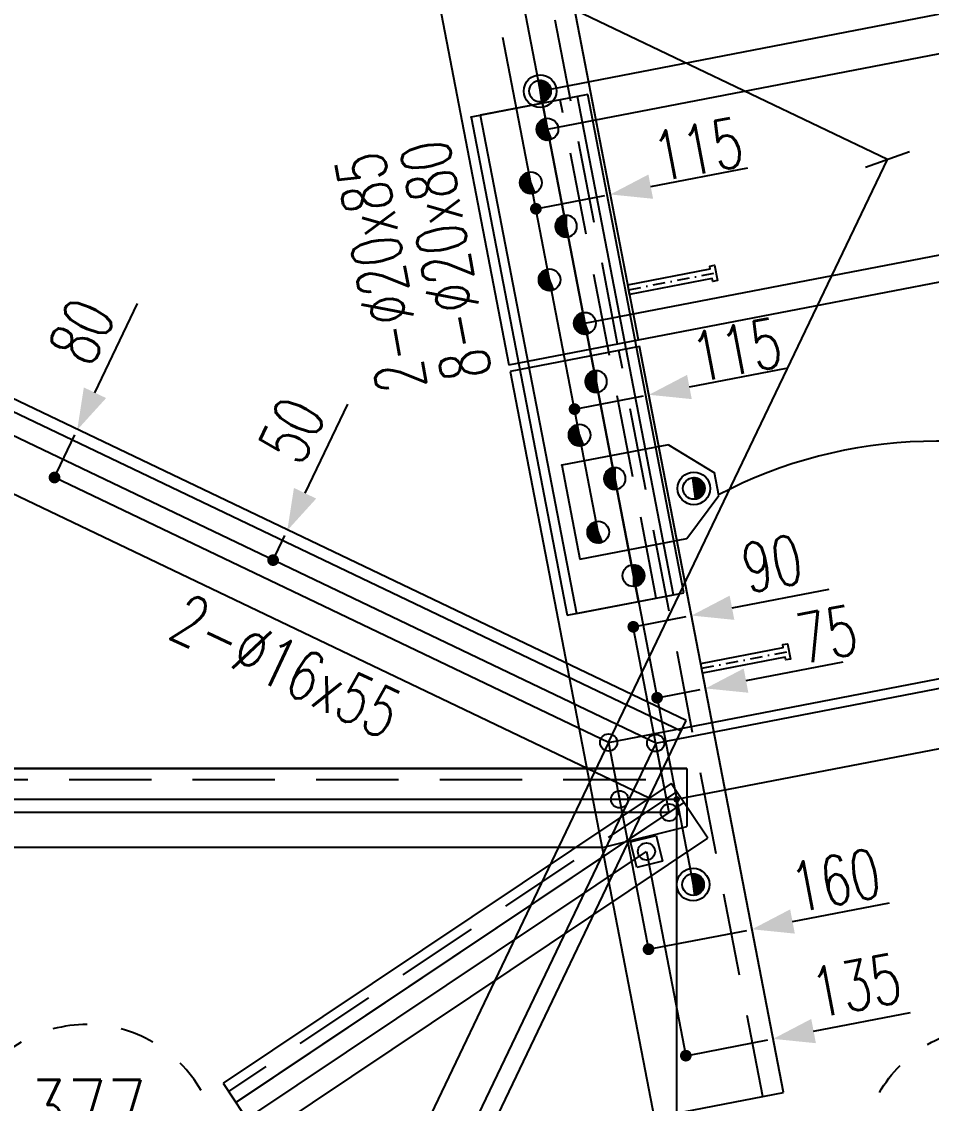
# Model space of a CAD drawing. Extents: x 550527 to 570802, y -80343 to -65993.
# Drawn here: x 565532 to 566913, y -77046 to -75404 of the extents above; entities that cross this region are included whole.
import ezdxf
from ezdxf.enums import TextEntityAlignment as Align

# ---------------------------------------------------------------- set-up
doc = ezdxf.new("R2010")
doc.units = 0
doc.header["$LTSCALE"] = 250
doc.header["$MEASUREMENT"] = 0
doc.linetypes.add('DASHDOT', pattern=[1, 0.5, -0.25, 0, -0.25])
doc.linetypes.add('DASHED', pattern=[0.75, 0.5, -0.25])
doc.layers.get('0').update_dxf_attribs({"linetype": 'CONTINUOUS'})
doc.layers.get('DEFPOINTS').update_dxf_attribs({"linetype": 'CONTINUOUS'})
for name, color, linetype in [('ASSI', 6, 'CONTINUOUS'), ('Echelon', 1, 'CONTINUOUS'), ('FORI', 2, 'CONTINUOUS'), ('LINEA_ANG', 2, 'CONTINUOUS'), ('LINEE_PIASTRA', 2, 'CONTINUOUS'), ('LINEE_PIASTRE', 2, 'CONTINUOUS'), ('LM', 7, 'CONTINUOUS'), ('LS', 7, 'CONTINUOUS'), ('MZ', 6, 'DASHDOT'), ('PIASTRE', 5, 'CONTINUOUS'), ('QT_MAL', 7, 'CONTINUOUS'), ('QT_MPR', 7, 'CONTINUOUS'), ('QT_MSP', 7, 'CONTINUOUS'), ('TRAT-Y', 7, 'DASHED')]:
    doc.layers.add(name, color=color, linetype=linetype)
doc.styles.add('QUOTE', font='ROMANS8.SHX', dxfattribs={"width": 0.7})
doc.styles.add('RQL', font='ROMANS8.SHX', dxfattribs={"width": 0.7})
doc.styles.add('RS', font='ROMANS8.shx', dxfattribs={"width": 0.7})
doc.styles.get("Standard").update_dxf_attribs({"font": 'ROMANS8.SHX', "width": 0.7})
doc.dimstyles.new('FRECCE1', dxfattribs={"dimtxt": 75, "dimasz": 8.33, "dimexe": 0, "dimexo": 0, "dimgap": 1, "dimtad": 1, "dimzin": 0, "dimdsep": 46, "dimtxsty": 'RS', "dimblk1": 'QUOTP', "dimblk2": 'QUOTF', "dimsah": 1, "dimcen": 0, "dimclrd": 2, "dimclre": 2, "dimclrt": 7, "dimadec": 0, "dimazin": 0, "dimtfac": 1, "dimtix": 1, "dimtmove": 2, "dimatfit": 3, "dimldrblk": 'QUOTP', "dimfxl": 1, "dimtolj": 1, "dimtzin": 0, "dimarcsym": 0})
doc.dimstyles.new('TRATTO', dxfattribs={"dimscale": 0, "dimtxt": 75, "dimasz": 50, "dimexe": 0, "dimexo": 0, "dimgap": 10, "dimtad": 1, "dimrnd": 0.5, "dimdsep": 46, "dimtxsty": 'RS', "dimblk1": 'OBLIQUE', "dimblk2": 'OBLIQUE', "dimsah": 1, "dimcen": 0.09, "dimclrd": 2, "dimclre": 2, "dimclrt": 7, "dimadec": 0, "dimazin": 0, "dimtfac": 1, "dimtix": 1, "dimtmove": 2, "dimatfit": 3, "dimfxl": 1, "dimtolj": 1, "dimtzin": 0, "dimarcsym": 0})

# ---------------------------------------------------------------- blocks, each defined once
blk = doc.blocks.new('16')
blk.add_circle((0, 0), 1)
blk = doc.blocks.new('ASSE98')
blk.add_line((0, 0), (1, 0))
at = {"color": 7, "style": 'QUOTE', "width": 0.5, "flags": 1}
for tag, p in [('TI', (1.38308, 6.82731)), ('DI_S', (1.38308, 6.42178)), ('D_S', (1.38308, 6.02092)), ('E_S', (1.38308, 5.68065)), ('NFORI', (1.36454, 5.29792)), ('ALAR', (1.36349, 4.93246)), ('FAM', (1.3775, 4.54645)), ('ALA', (1.38308, 4.19257)), ('DISP2', (1.38308, 3.84971)), ('DISP1', (1.38308, 3.50686)), ('PINZAF', (1.38308, 3.164)), ('PINZAI', (1.38308, 2.82114)), ('TRP', (1.38308, 2.47829)), ('NP', (1.38308, 2.13543)), ('SV', (1.38308, 1.79257)), ('PESO', (1.38308, 1.44971)), ('QUA', (1.38308, 1.10686)), ('LUN', (1.38308, 0.764)), ('PROF', (1.38308, 0.42114)), ('POS', (1.38308, 0.07829))]:
    blk.add_attdef(tag, p, '', height=0.2, dxfattribs=at)
at = {"color": 7, "flags": 1}
for tag, p in [('LAV1', (3.07431, 6.82847)), ('LAV2', (3.07431, 6.49513)), ('LAV3', (3.07431, 6.1618)), ('LAV4', (3.07431, 5.82847)), ('LAV5', (3.07431, 5.49513)), ('LAV6', (3.07431, 5.1618)), ('LAV7', (3.07431, 4.82847)), ('LAV8', (3.07431, 4.49513)), ('LAV9', (3.07431, 4.1618)), ('LAV10', (3.07431, 3.82847))]:
    blk.add_attdef(tag, p, '', height=0.2, dxfattribs=at)
blk = doc.blocks.new('P20')
at = {"color": 0}
for p, q in [((0, 0.982), (0.018, 1)), ((0, 0.937), (0.061, 0.998)), ((0.999, 0.039), (0.039, 0.999)), ((0.996, 0.087), (0.087, 0.996)), ((0, 0.892), (0.102, 0.995)), ((1, -0.007), (0, 0.993)), ((0, 0.848), (0.142, 0.99)), ((0, 0.803), (0.181, 0.984)), ((0, 0.758), (0.218, 0.976)), ((0, 0.713), (0.254, 0.967)), ((0, 0.668), (0.289, 0.957)), ((0.999, -0.051), (0, 0.948)), ((0, 0.623), (0.323, 0.946)), ((0, 0.578), (0.356, 0.934)), ((0, 0.533), (0.388, 0.922)), ((0, 0.488), (0.419, 0.908)), ((0.996, -0.093), (0, 0.903)), ((0, 0.443), (0.45, 0.893)), ((0, 0.398), (0.479, 0.878)), ((0, 0.354), (0.508, 0.861)), ((0.991, -0.133), (0, 0.858)), ((0, 0.309), (0.536, 0.844)), ((0, 0.264), (0.563, 0.827)), ((0.985, -0.172), (0, 0.813)), ((0, 0.219), (0.589, 0.808)), ((0, 0.174), (0.615, 0.789)), ((0, 0.129), (0.64, 0.769)), ((0.978, -0.209), (0, 0.768)), ((0, 0.084), (0.664, 0.748)), ((0, 0.039), (0.687, 0.726)), ((0.969, -0.246), (0, 0.724)), ((0, -0.006), (0.71, 0.704)), ((0, -0.051), (0.732, 0.681)), ((0.96, -0.281), (0, 0.679)), ((0, -0.095), (0.753, 0.658)), ((0.949, -0.315), (0, 0.634)), ((0, -0.14), (0.774, 0.633)), ((0, -0.185), (0.794, 0.608)), ((0.937, -0.348), (0, 0.589)), ((0, -0.23), (0.813, 0.583)), ((0, -0.275), (0.831, 0.556)), ((0.925, -0.381), (0, 0.544)), ((0, -0.32), (0.849, 0.529)), ((0, -0.365), (0.866, 0.501)), ((0.911, -0.412), (0, 0.499)), ((0, -0.41), (0.882, 0.472)), ((0.897, -0.443), (0, 0.454)), ((0, -0.455), (0.897, 0.442)), ((0, -0.5), (0.911, 0.412)), ((0.881, -0.472), (0, 0.409)), ((0, -0.544), (0.925, 0.38)), ((0.865, -0.501), (0, 0.364)), ((0, -0.589), (0.937, 0.348)), ((0.849, -0.529), (0, 0.319)), ((0, -0.634), (0.949, 0.315)), ((0, -0.679), (0.96, 0.281)), ((0.831, -0.556), (0, 0.275)), ((0, -0.724), (0.969, 0.245)), ((0.813, -0.583), (0, 0.23)), ((0, -0.769), (0.978, 0.209)), ((0.793, -0.609), (0, 0.185)), ((0, -0.814), (0.985, 0.171)), ((0.774, -0.634), (0, 0.14)), ((0, -0.859), (0.991, 0.132)), ((0.753, -0.658), (0, 0.095)), ((0, -0.904), (0.996, 0.092)), ((0.732, -0.682), (0, 0.05)), ((0, -0.949), (0.999, 0.05)), ((0, -0.993), (1, 0.007)), ((0.71, -0.705), (0, 0.005)), ((0.991, 0.137), (0.137, 0.991)), ((0.982, 0.191), (0.191, 0.982)), ((0.969, 0.249), (0.249, 0.969)), ((0.95, 0.312), (0.312, 0.95)), ((0.923, 0.384), (0.384, 0.923)), ((0.883, 0.469), (0.469, 0.883)), ((0.808, 0.589), (0.589, 0.808)), ((0.687, -0.727), (0, -0.04)), ((0.664, -0.748), (0, -0.085)), ((0.639, -0.769), (0, -0.13)), ((0.614, -0.789), (0, -0.174)), ((0.589, -0.808), (0, -0.219)), ((0.563, -0.827), (0, -0.264)), ((0.535, -0.845), (0, -0.309)), ((0.508, -0.862), (0, -0.354)), ((0.479, -0.878), (0, -0.399)), ((0.449, -0.893), (0, -0.444)), ((0.419, -0.908), (0, -0.489)), ((0.388, -0.922), (0, -0.534)), ((0.356, -0.935), (0, -0.579)), ((0.323, -0.946), (0, -0.623)), ((0.289, -0.957), (0, -0.668)), ((0.254, -0.967), (0, -0.713)), ((0.218, -0.976), (0, -0.758)), ((0.181, -0.984), (0, -0.803)), ((0.142, -0.99), (0, -0.848)), ((0.102, -0.995), (0, -0.893)), ((0.039, -0.999), (0.999, -0.039)), ((0.087, -0.996), (0.996, -0.087)), ((0.138, -0.99), (0.99, -0.138)), ((0.192, -0.981), (0.981, -0.192)), ((0.25, -0.968), (0.968, -0.25)), ((0.313, -0.95), (0.95, -0.313)), ((0.385, -0.923), (0.923, -0.385)), ((0.47, -0.883), (0.883, -0.47)), ((0.591, -0.807), (0.807, -0.591))]:
    blk.add_line(p, q, dxfattribs=at)
for radius in [1.5, 1]:
    blk.add_circle((0, 0), radius)
blk = doc.blocks.new('MRKR_98')
blk.add_point((0, 0))
at = {"color": 7, "style": 'QUOTE', "width": 0.5, "flags": 1}
for tag, p in [('TI', (3.734, 6.827)), ('DI_S', (3.734, 6.422)), ('D_S', (3.734, 6.021)), ('E_S', (3.734, 5.681)), ('AUX2', (3.714, 4.932)), ('NFORI', (3.715, 5.298)), ('AUX1', (3.734, 4.193)), ('FAM', (3.728, 4.546)), ('COMMESSA', (3.734, 3.85)), ('MD', (3.734, 3.507)), ('MP', (3.734, 3.164)), ('SPESSORE', (3.734, 2.478)), ('LARGHEZZA', (3.734, 2.821)), ('SV', (3.734, 1.793)), ('NP', (3.734, 2.135)), ('PESO', (3.734, 1.45)), ('QUA', (3.734, 1.107)), ('LUN', (3.734, 0.764)), ('PROF', (3.734, 0.421)), ('POS', (3.734, 0.078))]:
    blk.add_attdef(tag, p, '', height=0.2, dxfattribs=at)
at = {"color": 7, "flags": 1}
for tag, p in [('LAV1', (5.258, 6.878)), ('LAV2', (5.258, 6.545)), ('LAV3', (5.258, 6.212)), ('LAV4', (5.258, 5.878)), ('LAV5', (5.258, 5.545)), ('LAV6', (5.258, 5.212)), ('LAV7', (5.258, 4.878)), ('LAV8', (5.258, 4.545)), ('LAV9', (5.258, 4.212)), ('LAV10', (5.258, 3.878))]:
    blk.add_attdef(tag, p, '', height=0.2, dxfattribs=at)
blk = doc.blocks.new('20')
at = {"color": 0}
for p, q in [((0, 0.982), (0.018, 1)), ((0, 0.937), (0.061, 0.998)), ((0.999, 0.039), (0.039, 0.999)), ((0.996, 0.087), (0.087, 0.996)), ((0, 0.892), (0.102, 0.995)), ((1, -0.007), (0, 0.993)), ((0, 0.848), (0.142, 0.99)), ((0, 0.803), (0.181, 0.984)), ((0, 0.758), (0.218, 0.976)), ((0, 0.713), (0.254, 0.967)), ((0, 0.668), (0.289, 0.957)), ((0.999, -0.051), (0, 0.948)), ((0, 0.623), (0.323, 0.946)), ((0, 0.578), (0.356, 0.934)), ((0, 0.533), (0.388, 0.922)), ((0, 0.488), (0.419, 0.908)), ((0.996, -0.093), (0, 0.903)), ((0, 0.443), (0.45, 0.893)), ((0, 0.398), (0.479, 0.878)), ((0, 0.354), (0.508, 0.861)), ((0.991, -0.133), (0, 0.858)), ((0, 0.309), (0.536, 0.844)), ((0, 0.264), (0.563, 0.827)), ((0.985, -0.172), (0, 0.813)), ((0, 0.219), (0.589, 0.808)), ((0, 0.174), (0.615, 0.789)), ((0, 0.129), (0.64, 0.769)), ((0.978, -0.209), (0, 0.768)), ((0, 0.084), (0.664, 0.748)), ((0, 0.039), (0.687, 0.726)), ((0.969, -0.246), (0, 0.724)), ((0, -0.006), (0.71, 0.704)), ((0, -0.051), (0.732, 0.681)), ((0.96, -0.281), (0, 0.679)), ((0, -0.095), (0.753, 0.658)), ((0.949, -0.315), (0, 0.634)), ((0, -0.14), (0.774, 0.633)), ((0, -0.185), (0.794, 0.608)), ((0.937, -0.348), (0, 0.589)), ((0, -0.23), (0.813, 0.583)), ((0, -0.275), (0.831, 0.556)), ((0.925, -0.381), (0, 0.544)), ((0, -0.32), (0.849, 0.529)), ((0, -0.365), (0.866, 0.501)), ((0.911, -0.412), (0, 0.499)), ((0, -0.41), (0.882, 0.472)), ((0.897, -0.443), (0, 0.454)), ((0, -0.455), (0.897, 0.442)), ((0, -0.5), (0.911, 0.412)), ((0.881, -0.472), (0, 0.409)), ((0, -0.544), (0.925, 0.38)), ((0.865, -0.501), (0, 0.364)), ((0, -0.589), (0.937, 0.348)), ((0.849, -0.529), (0, 0.319)), ((0, -0.634), (0.949, 0.315)), ((0, -0.679), (0.96, 0.281)), ((0.831, -0.556), (0, 0.275)), ((0, -0.724), (0.969, 0.245)), ((0.813, -0.583), (0, 0.23)), ((0, -0.769), (0.978, 0.209)), ((0.793, -0.609), (0, 0.185)), ((0, -0.814), (0.985, 0.171)), ((0.774, -0.634), (0, 0.14)), ((0, -0.859), (0.991, 0.132)), ((0.753, -0.658), (0, 0.095)), ((0, -0.904), (0.996, 0.092)), ((0.732, -0.682), (0, 0.05)), ((0, -0.949), (0.999, 0.05)), ((0, -0.993), (1, 0.007)), ((0.71, -0.705), (0, 0.005)), ((0.991, 0.137), (0.137, 0.991)), ((0.982, 0.191), (0.191, 0.982)), ((0.969, 0.249), (0.249, 0.969)), ((0.95, 0.312), (0.312, 0.95)), ((0.923, 0.384), (0.384, 0.923)), ((0.883, 0.469), (0.469, 0.883)), ((0.808, 0.589), (0.589, 0.808)), ((0.687, -0.727), (0, -0.04)), ((0.664, -0.748), (0, -0.085)), ((0.639, -0.769), (0, -0.13)), ((0.614, -0.789), (0, -0.174)), ((0.589, -0.808), (0, -0.219)), ((0.563, -0.827), (0, -0.264)), ((0.535, -0.845), (0, -0.309)), ((0.508, -0.862), (0, -0.354)), ((0.479, -0.878), (0, -0.399)), ((0.449, -0.893), (0, -0.444)), ((0.419, -0.908), (0, -0.489)), ((0.388, -0.922), (0, -0.534)), ((0.356, -0.935), (0, -0.579)), ((0.323, -0.946), (0, -0.623)), ((0.289, -0.957), (0, -0.668)), ((0.254, -0.967), (0, -0.713)), ((0.218, -0.976), (0, -0.758)), ((0.181, -0.984), (0, -0.803)), ((0.142, -0.99), (0, -0.848)), ((0.102, -0.995), (0, -0.893)), ((0.039, -0.999), (0.999, -0.039)), ((0.087, -0.996), (0.996, -0.087)), ((0.138, -0.99), (0.99, -0.138)), ((0.192, -0.981), (0.981, -0.192)), ((0.25, -0.968), (0.968, -0.25)), ((0.313, -0.95), (0.95, -0.313)), ((0.385, -0.923), (0.923, -0.385)), ((0.47, -0.883), (0.883, -0.47)), ((0.591, -0.807), (0.807, -0.591))]:
    blk.add_line(p, q, dxfattribs=at)
blk.add_line((0, 1), (0, -1))
blk.add_circle((0, 0), 1)
blk = doc.blocks.new('QUOTP')
at = {"layer": 'ASSI', "color": 2, "const_width": 1.07}
blk.add_lwpolyline([(-0.53, 0, 1), (0.53, 0, 1)], format="xyb", close=True, dxfattribs=at)
blk = doc.blocks.new('QUOTF')
at = {"layer": 'LS', "color": 2}
blk.add_line((7.5, 0), (25.5, 0), dxfattribs=at)
blk.add_solid([(7.5, 2.25), (0, 0), (7.5, -2.25)], dxfattribs=at)
blk = doc.blocks.new('*D164')
at = {"layer": 'DEFPOINTS', "color": 0, "transparency": 16777216}
for p in [(565935.6, -76176.3), (565935.6, -76176.3), (565914, -76221.4)]:
    blk.add_point(p, dxfattribs=at)
at = {"layer": 'QT_MAL', "color": 2, "lineweight": -2, "transparency": 16777216}
for p, q in [((565935.6, -76176.3), (565935.6, -76176.3)), ((565917.6, -76213.9), (565932, -76183.8)), ((565914, -76221.4), (565914, -76221.4))]:
    blk.add_line(p, q, dxfattribs=at)
at = {"layer": 'QT_MAL', "color": 2, "lineweight": -2, "transparency": 16777216, "xscale": 8.33, "yscale": 8.33, "zscale": 8.33}
for name, p, rotation in [('QUOTF', (565935.6, -76176.3), 64.44521450364238), ('QUOTP', (565914, -76221.4), 244.4452145036424)]:
    blk.add_blockref(name, p, dxfattribs=dict(at, rotation=rotation))
at = {"layer": 'QT_MAL', "color": 7, "transparency": 16777216, "insert": (565942.7, -76024.3), "char_height": 75, "attachment_point": 5, "rotation": 64.4452, "style": 'RS'}
blk.add_mtext('\\A1;50', dxfattribs=at)
blk = doc.blocks.new('*D165')
at = {"layer": 'DEFPOINTS', "color": 0, "transparency": 16777216}
for p in [(565616.8, -76023.8), (565616.8, -76023.8), (565582.3, -76096)]:
    blk.add_point(p, dxfattribs=at)
at = {"layer": 'QT_MAL', "color": 2, "lineweight": -2, "transparency": 16777216}
for p, q in [((565585.9, -76088.5), (565613.2, -76031.4)), ((565582.3, -76096), (565582.3, -76096))]:
    blk.add_line(p, q, dxfattribs=at)
at = {"layer": 'QT_MAL', "color": 2, "lineweight": -2, "transparency": 16777216, "xscale": 8.33, "yscale": 8.33, "zscale": 8.33}
for name, p, rotation in [('QUOTF', (565616.8, -76023.8), 64.44521450364238), ('QUOTP', (565582.3, -76096), 244.4452145036424)]:
    blk.add_blockref(name, p, dxfattribs=dict(at, rotation=rotation))
at = {"layer": 'QT_MAL', "color": 7, "transparency": 16777216, "insert": (565623.6, -75874.2), "char_height": 75, "attachment_point": 5, "rotation": 64.4452, "style": 'RS'}
blk.add_mtext('\\A1;80', dxfattribs=at)
blk = doc.blocks.new('*D166')
at = {"layer": 'DEFPOINTS', "color": 0, "transparency": 16777216}
for p in [(566549, -76305.5), (566549, -76305.5), (566460.6, -76322.6)]:
    blk.add_point(p, dxfattribs=at)
at = {"layer": 'QT_MAL', "color": 2, "lineweight": -2, "transparency": 16777216}
for p, q in [((566468.7, -76321), (566540.8, -76307.1)), ((566549, -76305.5), (566549, -76305.5)), ((566460.6, -76322.6), (566460.6, -76322.6))]:
    blk.add_line(p, q, dxfattribs=at)
at = {"layer": 'QT_MAL', "color": 2, "lineweight": -2, "transparency": 16777216, "xscale": 8.33, "yscale": 8.33, "zscale": 8.33}
for name, p, rotation in [('QUOTF', (566549, -76305.5), 10.91543261024065), ('QUOTP', (566460.6, -76322.6), 190.9154326102406)]:
    blk.add_blockref(name, p, dxfattribs=dict(at, rotation=rotation))
at = {"layer": 'QT_MAL', "color": 7, "transparency": 16777216, "insert": (566671.1, -76226.6), "char_height": 75, "attachment_point": 5, "rotation": 10.9154, "style": 'RS'}
blk.add_mtext('\\A1;90', dxfattribs=at)
blk = doc.blocks.new('A$C6E393FD9')
at = {"layer": 'Echelon', "color": 3}
blk.add_lwpolyline([(2.5, 0), (0, 19.8), (168.6, 41.4), (167.9, 47.2), (177.8, 48.5), (181.8, 17.1), (171.9, 15.8), (171.2, 21.6), (2.5, 0)], close=True, dxfattribs=at)
at = {"layer": 'MZ', "ltscale": 0.2}
blk.add_line((1.3, 9.9), (179.8, 32.8), dxfattribs=at)
blk = doc.blocks.new('*D167')
at = {"layer": 'DEFPOINTS', "color": 0, "transparency": 16777216}
for p in [(566672.8, -76947.9), (566672.8, -76947.9), (566540.3, -76973.4)]:
    blk.add_point(p, dxfattribs=at)
at = {"layer": 'QT_MAL', "color": 2, "lineweight": -2, "transparency": 16777216}
for p, q in [((566548.5, -76971.9), (566664.7, -76949.5)), ((566672.8, -76947.9), (566672.8, -76947.9)), ((566540.3, -76973.4), (566540.3, -76973.4))]:
    blk.add_line(p, q, dxfattribs=at)
at = {"layer": 'QT_MAL', "color": 2, "lineweight": -2, "transparency": 16777216, "xscale": 8.33, "yscale": 8.33, "zscale": 8.33}
for name, p, rotation in [('QUOTF', (566672.8, -76947.9), 10.91543261025154), ('QUOTP', (566540.3, -76973.4), 190.9154326102515)]:
    blk.add_blockref(name, p, dxfattribs=dict(at, rotation=rotation))
at = {"layer": 'QT_MAL', "color": 7, "transparency": 16777216, "insert": (566798.9, -76866.8), "char_height": 75, "attachment_point": 5, "rotation": 10.9154, "style": 'RS'}
blk.add_mtext('\\A1;135', dxfattribs=at)
blk = doc.blocks.new('_OBLIQUE')
at = {"color": 0, "linetype": 'ByBlock'}
blk.add_line((-0.5, -0.5), (0.5, 0.5), dxfattribs=at)
blk = doc.blocks.new('*D32')
at = {"layer": 'DEFPOINTS', "color": 0, "transparency": 16777216}
for p in [(552705.6, -76584.4), (566526.3, -76584.4), (566526.3, -77472.4)]:
    blk.add_point(p, dxfattribs=at)
at = {"layer": 'LS', "color": 2, "lineweight": -2, "transparency": 16777216}
for p, q in [((552705.6, -76584.4), (552705.6, -77472.4)), ((566526.3, -76584.4), (566526.3, -77472.4)), ((552705.6, -77472.4), (566526.3, -77472.4))]:
    blk.add_line(p, q, dxfattribs=at)
at = {"layer": 'LS', "color": 2, "lineweight": -2, "transparency": 16777216, "xscale": 50, "yscale": 50, "zscale": 50, "rotation": 180}
blk.add_blockref('_OBLIQUE', (552705.6, -77472.4), dxfattribs=at)
at = {"layer": 'LS', "color": 2, "lineweight": -2, "transparency": 16777216, "xscale": 50, "yscale": 50, "zscale": 50}
blk.add_blockref('_OBLIQUE', (566526.3, -77472.4), dxfattribs=at)
at = {"layer": 'LS', "color": 7, "transparency": 16777216, "insert": (559616, -77421.3), "char_height": 75, "attachment_point": 5, "style": 'RS'}
blk.add_mtext('\\A1;13821 SUR TRUSQ. 75', dxfattribs=at)
blk = doc.blocks.new('*D56')
at = {"layer": 'DEFPOINTS', "color": 0, "transparency": 16777216}
for p in [(565347.1, -70469.6), (567974.7, -76305.1), (566526.3, -76584.4)]:
    blk.add_point(p, dxfattribs=at)
at = {"layer": 'QT_MPR', "color": 2, "lineweight": -2, "transparency": 16777216}
for p, q in [((565347.1, -70469.6), (566795.4, -70190.3)), ((566795.4, -70190.3), (567974.7, -76305.1)), ((566526.3, -76584.4), (567974.7, -76305.1))]:
    blk.add_line(p, q, dxfattribs=at)
at = {"layer": 'QT_MPR', "color": 2, "lineweight": -2, "transparency": 16777216, "xscale": 50, "yscale": 50, "zscale": 50}
for p, rotation in [((566795.4, -70190.3), 100.9154326102489), ((567974.7, -76305.1), 280.9154326102489)]:
    blk.add_blockref('_OBLIQUE', p, dxfattribs=dict(at, rotation=rotation))
at = {"layer": 'QT_MPR', "color": 7, "transparency": 16777216, "insert": (567338.4, -73256.7), "char_height": 75, "attachment_point": 5, "rotation": 100.9154, "style": 'RS'}
blk.add_mtext('\\A1;6227.5', dxfattribs=at)
blk = doc.blocks.new('*D69')
at = {"layer": 'DEFPOINTS', "color": 0, "transparency": 16777216}
for p in [(566170.4, -75055.7), (567385.8, -75363.9), (566330.2, -75567.5)]:
    blk.add_point(p, dxfattribs=at)
at = {"layer": 'QT_MPR', "color": 2, "lineweight": -2, "transparency": 16777216}
for p, q in [((566170.4, -75055.7), (567284.9, -74840.8)), ((567284.9, -74840.8), (567385.8, -75363.9)), ((566330.2, -75567.5), (567385.8, -75363.9))]:
    blk.add_line(p, q, dxfattribs=at)
at = {"layer": 'QT_MPR', "color": 2, "lineweight": -2, "transparency": 16777216, "xscale": 50, "yscale": 50, "zscale": 50}
for p, rotation in [((567284.9, -74840.8), 100.9154326102489), ((567385.8, -75363.9), 280.9154326102489)]:
    blk.add_blockref('_OBLIQUE', p, dxfattribs=dict(at, rotation=rotation))
at = {"layer": 'QT_MPR', "color": 7, "transparency": 16777216, "insert": (567288.7, -75111.3), "char_height": 75, "attachment_point": 5, "rotation": 100.9154, "style": 'RS'}
blk.add_mtext('\\A1;533', dxfattribs=at)
blk = doc.blocks.new('*D70')
at = {"layer": 'DEFPOINTS', "color": 0, "transparency": 16777216}
for p in [(566330.2, -75567.5), (567442.6, -75658.5), (566387, -75862)]:
    blk.add_point(p, dxfattribs=at)
at = {"layer": 'QT_MPR', "color": 2, "lineweight": -2, "transparency": 16777216}
for p, q in [((566330.2, -75567.5), (567385.8, -75363.9)), ((567385.8, -75363.9), (567442.6, -75658.5)), ((566387, -75862), (567442.6, -75658.5))]:
    blk.add_line(p, q, dxfattribs=at)
at = {"layer": 'QT_MPR', "color": 2, "lineweight": -2, "transparency": 16777216, "xscale": 50, "yscale": 50, "zscale": 50}
for p, rotation in [((567385.8, -75363.9), 100.9154326102489), ((567442.6, -75658.5), 280.9154326102489)]:
    blk.add_blockref('_OBLIQUE', p, dxfattribs=dict(at, rotation=rotation))
at = {"layer": 'QT_MPR', "color": 7, "transparency": 16777216, "insert": (567474.9, -75497.9), "char_height": 75, "attachment_point": 5, "rotation": 100.9154, "style": 'RS'}
blk.add_mtext('\\A1;75x4', dxfattribs=at)
blk = doc.blocks.new('*D71')
at = {"layer": 'DEFPOINTS', "color": 0, "transparency": 16777216}
for p in [(566330.2, -75567.5), (567442.6, -75658.5), (566387, -75862)]:
    blk.add_point(p, dxfattribs=at)
at = {"layer": 'QT_MPR', "color": 2, "lineweight": -2, "transparency": 16777216}
for p, q in [((566330.2, -75567.5), (567385.8, -75363.9)), ((567385.8, -75363.9), (567442.6, -75658.5)), ((566387, -75862), (567442.6, -75658.5))]:
    blk.add_line(p, q, dxfattribs=at)
at = {"layer": 'QT_MPR', "color": 2, "lineweight": -2, "transparency": 16777216, "xscale": 50, "yscale": 50, "zscale": 50}
for p, rotation in [((567385.8, -75363.9), 100.9154326102489), ((567442.6, -75658.5), 280.9154326102489)]:
    blk.add_blockref('_OBLIQUE', p, dxfattribs=dict(at, rotation=rotation))
at = {"layer": 'QT_MPR', "color": 7, "transparency": 16777216, "insert": (567367.6, -75520.2), "char_height": 75, "attachment_point": 5, "rotation": 100.9154, "style": 'RS'}
blk.add_mtext('\\A1;300', dxfattribs=at)
blk = doc.blocks.new('*D72')
at = {"layer": 'DEFPOINTS', "color": 0, "transparency": 16777216}
for p in [(567057.4, -75773.5), (566387, -75862), (566468.3, -75887.1)]:
    blk.add_point(p, dxfattribs=at)
at = {"layer": 'QT_MPR', "color": 2, "lineweight": -2, "transparency": 16777216}
for p, q in [((566387, -75862), (567049.8, -75734.2)), ((567049.8, -75734.2), (567057.4, -75773.5)), ((566468.3, -75887.1), (567057.4, -75773.5))]:
    blk.add_line(p, q, dxfattribs=at)
at = {"layer": 'QT_MPR', "color": 2, "lineweight": -2, "transparency": 16777216, "xscale": 50, "yscale": 50, "zscale": 50}
for p, rotation in [((567049.8, -75734.2), 100.9154326102489), ((567057.4, -75773.5), 280.9154326102489)]:
    blk.add_blockref('_OBLIQUE', p, dxfattribs=dict(at, rotation=rotation))
at = {"layer": 'QT_MPR', "color": 7, "transparency": 16777216, "insert": (567020.5, -75857.2), "char_height": 75, "attachment_point": 5, "rotation": 100.9154, "style": 'RS'}
blk.add_mtext('\\A1;40', dxfattribs=at)
blk = doc.blocks.new('*D73')
at = {"layer": 'DEFPOINTS', "color": 0, "transparency": 16777216}
for p in [(566387, -75862), (567581.9, -76380.9), (566526.3, -76584.4)]:
    blk.add_point(p, dxfattribs=at)
at = {"layer": 'QT_MPR', "color": 2, "lineweight": -2, "transparency": 16777216}
for p, q in [((566387, -75862), (567442.6, -75658.5)), ((567442.6, -75658.5), (567581.9, -76380.9)), ((566526.3, -76584.4), (567581.9, -76380.9))]:
    blk.add_line(p, q, dxfattribs=at)
at = {"layer": 'QT_MPR', "color": 2, "lineweight": -2, "transparency": 16777216, "xscale": 50, "yscale": 50, "zscale": 50}
for p, rotation in [((567442.6, -75658.5), 100.9154326102489), ((567581.9, -76380.9), 280.9154326102489)]:
    blk.add_blockref('_OBLIQUE', p, dxfattribs=dict(at, rotation=rotation))
at = {"layer": 'QT_MPR', "color": 7, "transparency": 16777216, "insert": (567469.4, -76048.3), "char_height": 75, "attachment_point": 5, "rotation": 100.9154, "style": 'RS'}
blk.add_mtext('\\A1;735.5', dxfattribs=at)
blk = doc.blocks.new('*D93')
at = {"layer": 'DEFPOINTS', "color": 0, "transparency": 16777216}
for p in [(566170.4, -75055.7), (566981.9, -75381.8), (566319.1, -75509.6)]:
    blk.add_point(p, dxfattribs=at)
at = {"layer": 'QT_MSP', "color": 2, "lineweight": -2, "transparency": 16777216}
for p, q in [((566170.4, -75055.7), (566892.1, -74916.5)), ((566892.1, -74916.5), (566981.9, -75381.8)), ((566319.1, -75509.6), (566981.9, -75381.8))]:
    blk.add_line(p, q, dxfattribs=at)
at = {"layer": 'QT_MSP', "color": 2, "lineweight": -2, "transparency": 16777216, "xscale": 50, "yscale": 50, "zscale": 50}
for p, rotation in [((566892.1, -74916.5), 100.9154326102489), ((566981.9, -75381.8), 280.9154326102489)]:
    blk.add_blockref('_OBLIQUE', p, dxfattribs=dict(at, rotation=rotation))
at = {"layer": 'QT_MSP', "color": 7, "transparency": 16777216, "insert": (566890.4, -75158.2), "char_height": 75, "attachment_point": 5, "rotation": 100.9154, "style": 'RS'}
blk.add_mtext('\\A1;474', dxfattribs=at)
blk = doc.blocks.new('*D94')
at = {"layer": 'DEFPOINTS', "color": 0, "transparency": 16777216}
for p in [(566993, -75439.7), (566319.1, -75509.6), (566330.2, -75567.5)]:
    blk.add_point(p, dxfattribs=at)
at = {"layer": 'QT_MSP', "color": 2, "lineweight": -2, "transparency": 16777216}
for p, q in [((566319.1, -75509.6), (566981.9, -75381.8)), ((566981.9, -75381.8), (566993, -75439.7)), ((566330.2, -75567.5), (566993, -75439.7))]:
    blk.add_line(p, q, dxfattribs=at)
at = {"layer": 'QT_MSP', "color": 2, "lineweight": -2, "transparency": 16777216, "xscale": 50, "yscale": 50, "zscale": 50}
for p, rotation in [((566981.9, -75381.8), 100.9154326102489), ((566993, -75439.7), 280.9154326102489)]:
    blk.add_blockref('_OBLIQUE', p, dxfattribs=dict(at, rotation=rotation))
at = {"layer": 'QT_MSP', "color": 7, "transparency": 16777216, "insert": (567050.4, -75373.2), "char_height": 75, "attachment_point": 5, "rotation": 100.9154, "style": 'RS'}
blk.add_mtext('\\A1;59', dxfattribs=at)
blk = doc.blocks.new('*D38')
at = {"layer": 'DEFPOINTS', "color": 0, "transparency": 16777216}
for p in [(567172.1, -76368.3), (566494.6, -76499), (566526.3, -76584.4)]:
    blk.add_point(p, dxfattribs=at)
at = {"layer": 'LS', "color": 2, "lineweight": -2, "transparency": 16777216}
for p, q in [((566494.6, -76499), (567172.1, -76368.3)), ((567189.1, -76456.6), (567172.1, -76368.3)), ((566526.3, -76584.4), (567189.1, -76456.6))]:
    blk.add_line(p, q, dxfattribs=at)
at = {"layer": 'LS', "color": 2, "lineweight": -2, "transparency": 16777216, "xscale": 50, "yscale": 50, "zscale": 50}
for p, rotation in [((567172.1, -76368.3), 100.9154326102417), ((567189.1, -76456.6), 280.9154326102417)]:
    blk.add_blockref('_OBLIQUE', p, dxfattribs=dict(at, rotation=rotation))
at = {"layer": 'LS', "color": 7, "transparency": 16777216, "insert": (567151.9, -76536.9), "char_height": 75, "attachment_point": 5, "rotation": 100.9154, "style": 'RS'}
blk.add_mtext('\\A1;90', dxfattribs=at)
blk = doc.blocks.new('*D39')
at = {"layer": 'DEFPOINTS', "color": 0, "transparency": 16777216}
for p in [(567169.4, -76354.2), (566423.1, -76498.1), (566494.6, -76499)]:
    blk.add_point(p, dxfattribs=at)
at = {"layer": 'LS', "color": 2, "lineweight": -2, "transparency": 16777216}
for p, q in [((567169.4, -76354.2), (567159.9, -76305.1)), ((566423.1, -76498.1), (567169.4, -76354.2)), ((567172.1, -76368.3), (567169.4, -76354.2)), ((566494.6, -76499), (567172.1, -76368.3)), ((567172.1, -76368.3), (567181.6, -76417.4))]:
    blk.add_line(p, q, dxfattribs=at)
at = {"layer": 'LS', "color": 2, "lineweight": -2, "transparency": 16777216, "xscale": 50, "yscale": 50, "zscale": 50}
for p, rotation in [((567169.4, -76354.2), 280.9154326102417), ((567172.1, -76368.3), 100.9154326102417)]:
    blk.add_blockref('_OBLIQUE', p, dxfattribs=dict(at, rotation=rotation))
at = {"layer": 'LS', "color": 7, "transparency": 16777216, "insert": (567074.1, -76242.4), "char_height": 75, "attachment_point": 5, "rotation": 100.9154, "style": 'RS'}
blk.add_mtext('\\A1;14.5', dxfattribs=at)
blk = doc.blocks.new('*D179')
at = {"layer": 'DEFPOINTS', "color": 0, "transparency": 16777216}
for p in [(566640.8, -76781.6), (566640.8, -76781.6), (566483.7, -76811.9)]:
    blk.add_point(p, dxfattribs=at)
at = {"layer": 'QT_MAL', "color": 2, "lineweight": -2, "transparency": 16777216}
blk.add_line((566491.8, -76810.3), (566632.6, -76783.2), dxfattribs=at)
at = {"layer": 'QT_MAL', "color": 2, "lineweight": -2, "transparency": 16777216, "xscale": 8.33, "yscale": 8.33, "zscale": 8.33}
for name, p, rotation in [('QUOTF', (566640.8, -76781.6), 10.9154326102549), ('QUOTP', (566483.7, -76811.9), 190.9154326102549)]:
    blk.add_blockref(name, p, dxfattribs=dict(at, rotation=rotation))
at = {"layer": 'QT_MAL', "color": 7, "transparency": 16777216, "insert": (566767.6, -76707.2), "char_height": 75, "attachment_point": 5, "rotation": 10.9154, "style": 'RS'}
blk.add_mtext('\\A1;160', dxfattribs=at)
blk = doc.blocks.new('*D180')
at = {"layer": 'DEFPOINTS', "color": 0, "transparency": 16777216}
for p in [(566570.3, -76416.1), (566570.3, -76416.1), (566496.6, -76430.3)]:
    blk.add_point(p, dxfattribs=at)
at = {"layer": 'QT_MAL', "color": 2, "lineweight": -2, "transparency": 16777216}
blk.add_line((566504.8, -76428.7), (566562.1, -76417.7), dxfattribs=at)
at = {"layer": 'QT_MAL', "color": 2, "lineweight": -2, "transparency": 16777216, "xscale": 8.33, "yscale": 8.33, "zscale": 8.33}
for name, p, rotation in [('QUOTF', (566570.3, -76416.1), 10.9154326102549), ('QUOTP', (566496.6, -76430.3), 190.9154326102549)]:
    blk.add_blockref(name, p, dxfattribs=dict(at, rotation=rotation))
at = {"layer": 'QT_MAL', "color": 7, "transparency": 16777216, "insert": (566754.5, -76333.8), "char_height": 75, "attachment_point": 5, "rotation": 10.9154, "style": 'RS'}
blk.add_mtext('\\A1;75', dxfattribs=at)
blk = doc.blocks.new('*D135')
at = {"layer": 'DEFPOINTS', "color": 0, "transparency": 16777216}
for p in [(566423.1, -76498.1), (566494.6, -76499), (566079.3, -77217.2)]:
    blk.add_point(p, dxfattribs=at)
at = {"layer": 'QT_MPR', "color": 2, "lineweight": -2, "transparency": 16777216}
for p, q in [((566423.1, -76498.1), (566079.3, -77217.2)), ((566494.6, -76499), (566137.8, -77245.2)), ((566137.8, -77245.2), (566079.3, -77217.2))]:
    blk.add_line(p, q, dxfattribs=at)
at = {"layer": 'QT_MPR', "color": 2, "lineweight": -2, "transparency": 16777216, "xscale": 50, "yscale": 50, "zscale": 50}
for p, rotation in [((566079.3, -77217.2), 154.4452145036461), ((566137.8, -77245.2), 334.4452145036461)]:
    blk.add_blockref('_OBLIQUE', p, dxfattribs=dict(at, rotation=rotation))
at = {"layer": 'QT_MPR', "color": 7, "transparency": 16777216, "insert": (566034.4, -77135.9), "char_height": 75, "attachment_point": 5, "rotation": 334.4452, "style": 'RS'}
blk.add_mtext('\\A1;65', dxfattribs=at)
blk = doc.blocks.new('*D136')
at = {"layer": 'DEFPOINTS', "color": 0, "transparency": 16777216}
for p in [(563504.7, -74015.5), (563094.6, -74873.3), (566423.1, -76498.1)]:
    blk.add_point(p, dxfattribs=at)
at = {"layer": 'QT_MPR', "color": 2, "lineweight": -2, "transparency": 16777216}
for p, q in [((563094.6, -74873.3), (563504.7, -74015.5)), ((566846.2, -75613.3), (563504.7, -74015.5)), ((566423.1, -76498.1), (566846.2, -75613.3))]:
    blk.add_line(p, q, dxfattribs=at)
at = {"layer": 'QT_MPR', "color": 2, "lineweight": -2, "transparency": 16777216, "xscale": 50, "yscale": 50, "zscale": 50}
for p, rotation in [((563504.7, -74015.5), 154.4452145036461), ((566846.2, -75613.3), 334.4452145036461)]:
    blk.add_blockref('_OBLIQUE', p, dxfattribs=dict(at, rotation=rotation))
at = {"layer": 'QT_MPR', "color": 7, "transparency": 16777216, "insert": (565155.4, -74737.5), "char_height": 75, "attachment_point": 5, "rotation": 334.4452, "style": 'RS'}
blk.add_mtext('\\A1;3703.5', dxfattribs=at)
blk = doc.blocks.new('*D149')
at = {"layer": 'DEFPOINTS', "color": 0, "transparency": 16777216}
for p in [(566494.6, -76499), (566484.8, -76582.2), (566162.2, -77256.8)]:
    blk.add_point(p, dxfattribs=at)
at = {"layer": 'QT_MPR', "color": 2, "lineweight": -2, "transparency": 16777216}
for p, q in [((566494.6, -76499), (566137.8, -77245.2)), ((566484.8, -76582.2), (566162.2, -77256.8)), ((566137.8, -77245.2), (566162.2, -77256.8))]:
    blk.add_line(p, q, dxfattribs=at)
at = {"layer": 'QT_MPR', "color": 2, "lineweight": -2, "transparency": 16777216, "xscale": 50, "yscale": 50, "zscale": 50}
for p, rotation in [((566137.8, -77245.2), 154.4452145036461), ((566162.2, -77256.8), 334.4452145036461)]:
    blk.add_blockref('_OBLIQUE', p, dxfattribs=dict(at, rotation=rotation))
at = {"layer": 'QT_MPR', "color": 7, "transparency": 16777216, "insert": (566255.1, -77218.2), "char_height": 75, "attachment_point": 5, "rotation": 334.4452, "style": 'RS'}
blk.add_mtext('\\A1;27', dxfattribs=at)
blk = doc.blocks.new('*D181')
at = {"layer": 'DEFPOINTS', "color": 0, "transparency": 16777216}
for p in [(566484.4, -75970.5), (566484.4, -75970.5), (566371.4, -75992.3)]:
    blk.add_point(p, dxfattribs=at)
at = {"layer": 'QT_MAL', "color": 2, "lineweight": -2, "transparency": 16777216}
blk.add_line((566379.6, -75990.7), (566476.2, -75972.1), dxfattribs=at)
at = {"layer": 'QT_MAL', "color": 2, "lineweight": -2, "transparency": 16777216, "xscale": 8.33, "yscale": 8.33, "zscale": 8.33}
for name, p, rotation in [('QUOTF', (566484.4, -75970.5), 10.9154326102549), ('QUOTP', (566371.4, -75992.3), 190.9154326102549)]:
    blk.add_blockref(name, p, dxfattribs=dict(at, rotation=rotation))
at = {"layer": 'QT_MAL', "color": 7, "transparency": 16777216, "insert": (566617.5, -75902.2), "char_height": 75, "attachment_point": 5, "rotation": 10.9154, "style": 'RS'}
blk.add_mtext('\\A1;115', dxfattribs=at)
blk = doc.blocks.new('*D182')
at = {"layer": 'DEFPOINTS', "color": 0, "transparency": 16777216}
for p in [(566425.7, -75666.5), (566425.7, -75666.5), (566312.8, -75688.3)]:
    blk.add_point(p, dxfattribs=at)
at = {"layer": 'QT_MAL', "color": 2, "lineweight": -2, "transparency": 16777216}
blk.add_line((566321, -75686.7), (566417.5, -75668.1), dxfattribs=at)
at = {"layer": 'QT_MAL', "color": 2, "lineweight": -2, "transparency": 16777216, "xscale": 8.33, "yscale": 8.33, "zscale": 8.33}
for name, p, rotation in [('QUOTF', (566425.7, -75666.5), 10.9154326102549), ('QUOTP', (566312.8, -75688.3), 190.9154326102549)]:
    blk.add_blockref(name, p, dxfattribs=dict(at, rotation=rotation))
at = {"layer": 'QT_MAL', "color": 7, "transparency": 16777216, "insert": (566558.8, -75598.1), "char_height": 75, "attachment_point": 5, "rotation": 10.9154, "style": 'RS'}
blk.add_mtext('\\A1;115', dxfattribs=at)
blk = doc.blocks.new('zzz')
at = {"linetype": 'Continuous'}
for start, end in [(90, 105), (60, 75), (120, 135), (30, 45), (150, 165), (0, 15), (180, 195), (330, 345), (210, 225), (300, 315), (240, 255), (270, 285)]:
    blk.add_arc((0, 0), 8, start, end, dxfattribs=at)
at = {"color": 3, "style": 'RQL', "width": 0.7}
blk.add_attdef('POS1', text='', height=4, dxfattribs=at).set_placement((0, 0), align=Align.MIDDLE)
at = {"style": 'RQL', "width": 0.7, "flags": 1}
blk.add_attdef('TIPO', (0, -8), '', height=3, dxfattribs=at)
blk = doc.blocks.new('www')
at = {"linetype": 'Continuous'}
for start, end in [(90, 105), (60, 75), (120, 135), (30, 45), (150, 165), (0, 15), (180, 195), (330, 345), (210, 225), (300, 315), (240, 255), (270, 285)]:
    blk.add_arc((0, 0), 8, start, end, dxfattribs=at)
at = {"color": 3, "style": 'RQL', "width": 0.7}
for tag, p in [('POS3', (0, 0.647)), ('POS2', (0, -4.63))]:
    blk.add_attdef(tag, text='', height=4, dxfattribs=at).set_placement(p, align=Align.CENTER)
at = {"style": 'RQL', "width": 0.7, "flags": 1}
blk.add_attdef('TIPO', text='', height=3, dxfattribs=at).set_placement((0, 0), align=Align.MIDDLE_CENTER)
blk = doc.blocks.new('bull')
at = {"style": 'RS', "width": 0.7, "flags": 1}
for tag, p in [('NN', (-12.253, 0)), ('DIAMETRO', (0, -4.857)), ('SERRAGGIO', (0, -9.714)), ('LUNGHEZZA', (0, -14.571)), ('NB', (0, -19.429)), ('TIPO', (0, -24.116)), ('EL', (-0.136, -28.999))]:
    blk.add_attdef(tag, p, '', height=3, dxfattribs=at)
at = {"style": 'RS', "width": 0.7}
blk.add_attdef('BULLONE', (0, 0), '', height=3, dxfattribs=at)
blk = doc.blocks.new('IQ')
for p, q in [((0.5, 0.5), (-0.5, 0.5)), ((-0.5, 0.5), (-0.5, -0.5)), ((0.5, -0.5), (0.5, 0.5)), ((-0.5, -0.5), (0.5, -0.5))]:
    blk.add_line(p, q)
at = {"flags": 1}
for tag, p in [('SPESSORE', (0, -0.008)), ('NUMERO', (0, -0.342))]:
    blk.add_attdef(tag, p, '', height=0.2, dxfattribs=at)

msp = doc.modelspace()

# ---------------------------------------------------------------- linework, layer by layer
at = {"layer": 'LINEA_ANG'}
for p, q in [((566468.265, -75887.126), (564707.217, -66755.384)), ((564510.836, -66793.256), (566271.883, -75924.998)), ((566540.832, -76464.897), (559304.5, -73004.846)), ((566533.067, -76481.136), (559296.736, -73021.085)), ((559248.422, -73122.129), (566484.753, -76582.179)), ((566375.677, -75517.972), (566228.39, -75546.376)), ((566521.484, -76274.041), (566375.677, -75517.972)), ((566228.39, -75546.376), (566374.197, -76302.445)), ((566271.883, -75924.998), (566468.265, -75887.126)), ((566470.193, -75897.125), (566273.811, -75934.997)), ((566688.525, -77029.264), (566470.193, -75897.125)), ((566273.811, -75934.997), (566492.143, -77067.136)), ((566374.197, -76302.445), (566521.484, -76274.041)), ((566484.753, -76582.179), (566540.832, -76464.897)), ((560541.85, -76537.415), (566541.85, -76537.415)), ((566541.85, -76537.415), (566541.85, -76625.415)), ((566517.906, -76560.312), (565838.007, -77015.133)), ((566573.507, -76643.429), (566517.906, -76560.312)), ((566413.85, -76657.415), (566541.85, -76625.415)), ((566413.85, -76657.415), (560541.85, -76657.415)), ((565893.609, -77098.25), (566573.507, -76643.429)), ((565838.007, -77015.133), (565893.609, -77098.25)), ((566492.143, -77067.136), (566688.525, -77029.264))]:
    msp.add_line(p, q, dxfattribs=at)
at = {"layer": 'LINEE_PIASTRA'}
for p, q in [((566514.226, -76046.295), (566583.556, -76088.938)), ((566541.684, -76188.672), (566590.183, -76123.305))]:
    msp.add_line(p, q, dxfattribs=at)
at = {"layer": 'LINEE_PIASTRE'}
for p, q in [((566391.387, -75514.943), (566214.644, -75549.027)), ((566537.194, -76271.012), (566391.387, -75514.943)), ((566214.644, -75549.027), (566360.451, -76305.096)), ((566514.226, -76046.295), (566352.212, -76077.54)), ((566352.212, -76077.54), (566379.669, -76219.916)), ((566590.183, -76123.305), (566583.556, -76088.938)), ((566379.669, -76219.916), (566541.684, -76188.672)), ((566360.451, -76305.096), (566537.194, -76271.012))]:
    msp.add_line(p, q, dxfattribs=at)
at = {"layer": 'LS', "color": 6}
for p, q in [((564633.564, -66769.588), (566551.286, -76713.75)), ((566494.596, -76499.003), (562683.224, -74676.596)), ((566407.408, -76178.922), (566262.636, -75428.219)), ((566423.14, -76498.09), (565582.261, -76096.023)), ((566514.925, -76604.415), (566460.583, -76322.63)), ((566423.14, -76498.09), (566484.709, -76817.349)), ((566514.925, -76604.415), (566494.596, -76499.003)), ((566526.344, -76584.415), (565424.814, -76584.415)), ((566514.925, -76604.415), (565281.895, -76604.415)), ((565857.468, -77044.224), (566514.925, -76604.415)), ((565874.16, -77069.176), (566480.507, -76663.535)), ((566480.505, -76663.534), (566540.271, -76973.446))]:
    msp.add_line(p, q, dxfattribs=at)
at = {"layer": 'LS', "color": 6, "const_width": 4.75}
msp.add_lwpolyline([(566523.719, -76584.415, 1), (566528.969, -76584.415, 1)], format="xyb", close=True, dxfattribs=at)
msp.add_lwpolyline([(566523.719, -76584.415, 1), (566528.969, -76584.415, 1)], format="xyb", close=True, dxfattribs=at)
at = {"layer": 'LS', "color": 6}
msp.add_arc((566921.24, -76755.495), 714.64, 13.720404, 117.615133, dxfattribs=at)
at = {"layer": 'TRAT-Y'}
for p, q in [((566436.844, -75893.186), (564675.796, -66761.444)), ((566495.463, -76279.059), (566349.656, -75522.99)), ((566657.104, -77035.324), (566438.772, -75903.184)), ((560541.85, -76554.415), (566541.85, -76554.415)), ((566526.246, -76572.78), (565846.347, -77027.6))]:
    msp.add_line(p, q, dxfattribs=at)

# ---------------------------------------------------------------- block references
at = {"layer": 'ASSI'}
for p, xscale, rotation in [((566468.264, -75887.123), 9300, 100.9154326102489), ((566540.832, -76464.897), 8021, 154.4452145036461), ((566468.461, -76284.267), 770, 100.9154326101934), ((566688.448, -77028.864), 1153, 100.9154326102549), ((566541.85, -76537.415), 6000, 180), ((566537.366, -76589.403), 817.9999999999999, 213.7807103875737)]:
    msp.add_blockref('ASSE98', p, dxfattribs=dict(at, xscale=xscale, rotation=rotation))
at = {"layer": 'FORI'}
for name, p, xscale, yscale, zscale, rotation in [('P20', (566319.072, -75509.628), 16.5, 16.5, 16.5, 7.543052222774039), ('20', (566330.228, -75567.474), 16.5, 16.5, 16.5, 201.830865220485), ('20', (566305.154, -75648.692), 16.5, 16.5, 16.5, 201.830865220485), ('20', (566333.558, -75795.978), 16.5, 16.5, 16.5, 201.830865220485), ('20', (566387.036, -75862.046), 16.5, 16.5, 16.5, 201.830865220485), ('20', (566379.004, -76031.636), 16.5, 16.5, 16.5, 201.830865220485), ('P20', (566552.474, -76112.602), 16.5, 16.5, 16.5, 7.543052222774039), ('20', (566407.408, -76178.922), 16.5, 16.5, 16.5, 201.830865220485), ('16', (566514.925, -76604.415), 13, 13, 13, 0.04745451600003132), ('16', (566480.505, -76663.534), 13, 13, 13, 0.04745451600003003), ('P20', (566551.286, -76713.75), 16.5, 16.5, 16.5, 7.543052222774039)]:
    msp.add_blockref(name, p, dxfattribs=dict(at, xscale=xscale, yscale=yscale, zscale=zscale, rotation=rotation))
for name, p, xscale, yscale, zscale in [('20', (566358.632, -75714.76), -16.5, 16.5, 16.5), ('20', (566404.078, -75950.418), -16.5, 16.5, 16.5), ('20', (566432.482, -76097.704), -16.5, 16.5, 16.5), ('20', (566460.886, -76244.99), 16.5, 16.5, 16.5), ('16', (566423.14, -76498.09), 13, 13, 13), ('16', (566494.596, -76499.003), 13, 13, 13), ('16', (566439.788, -76584.415), 13, 13, 13)]:
    msp.add_blockref(name, p, dxfattribs=dict(at, xscale=xscale, yscale=yscale, zscale=zscale))
at = {"layer": 'LM', "xscale": -40, "yscale": 40, "zscale": 40, "rotation": 283.6592909948096}
msp.add_blockref('IQ', (566480.505, -76663.534), dxfattribs=at)
at = {"layer": 'LS', "color": 7, "xscale": 25, "yscale": 25, "zscale": 25}
for p, rotation, values in [((566245.731, -75940.176), 100.42734324503, {'BULLONE': '8-%%c20x80                '}), ((566147.382, -75958.275), 100.42734324503, {'BULLONE': '2-%%c20x85                '}), ((565751.946, -76337.775), 334.6470325506414, {'BULLONE': '2-%%c16x55                '})]:
    msp.add_blockref('bull', p, dxfattribs=dict(at, rotation=rotation)).add_auto_attribs(values)
at = {"layer": 'LS', "color": 6, "xscale": 0.7500000000000001, "yscale": 0.7500000000000001, "zscale": 0.7500000000000001, "rotation": 3.618223307568464}
for p in [(566453.107, -75818.506), (566563.882, -76392.922)]:
    msp.add_blockref('A$C6E393FD9', p, dxfattribs=at)
at = {"layer": 'LS', "color": 6, "xscale": 25, "yscale": 25, "zscale": 25}
msp.add_blockref('www', (565631.735, -77126.082), dxfattribs=at).add_auto_attribs({'POS3': '377', 'POS2': 'D'})
at = {"layer": 'LS', "color": 6}
ref = msp.add_blockref('zzz', (567007.141, -77129.498), dxfattribs=dict(at, xscale=-25, yscale=25, zscale=25))
ref.add_attrib('POS1', '510', dxfattribs={"layer": '0', "color": 3, "height": 100, "style": 'RQL', "width": 0.7}).set_placement((567007.141, -77129.498), align=Align.MIDDLE)
at = {"layer": 'PIASTRE', "rotation": 280.915432614}
for p, xscale, yscale, zscale in [((566214.644, -75549.027), 15, 15, 15), ((566352.212, -76077.54), 20, 20, 20)]:
    msp.add_blockref('MRKR_98', p, dxfattribs=dict(at, xscale=xscale, yscale=yscale, zscale=zscale))

# ---------------------------------------------------------------- dimensions: what is measured, and where the dimension line sits
at = {"layer": 'LS', "color": 6}
for base, p1, p2, picture, middle in [((567169.39, -76354.176), (566494.596, -76499.003), (566423.14, -76498.09), '*D39', (567074.133, -76242.369)), ((567172.122, -76368.343), (566526.344, -76584.415), (566494.596, -76499.003), '*D38', (567151.939, -76536.89))]:
    dim = msp.add_linear_dim(base=base, p1=p1, p2=p2, angle=100.915433, dimstyle='TRATTO', override={"dimscale": 1}, dxfattribs=at)
    dim.commit()
    dim.dimension.update_dxf_attribs({"geometry": picture, "text_midpoint": middle, "dimtype": 160})
dim = msp.add_linear_dim(base=(566526.344, -77472.351), p1=(552705.578, -76584.415), p2=(566526.344, -76584.415), text='<> SUR TRUSQ. 75', dimstyle='TRATTO', override={"dimscale": 1}, dxfattribs=at)
dim.commit()
dim.dimension.update_dxf_attribs({"geometry": '*D32', "text_midpoint": (559615.961, -77421.279)})
at = {"layer": 'QT_MAL'}
for base, p1, p2, angle, text, picture, middle in [((566425.717, -75666.502), (566312.788, -75688.28), (566425.717, -75666.502), 10.915433, '115', '*D182', (566558.827, -75598.109)), ((565616.771, -76023.849), (565582.261, -76096.023), (565616.771, -76023.849), 64.445215, '80', '*D165', (565623.591, -75874.22)), ((566484.352, -75970.545), (566371.423, -75992.324), (566484.352, -75970.545), 10.915433, '115', '*D181', (566617.461, -75902.152)), ((565935.581, -76176.288), (565914.012, -76221.397), (565935.581, -76176.288), 64.445215, '50', '*D164', (565942.737, -76024.274)), ((566548.951, -76305.518), (566460.569, -76322.562), (566548.951, -76305.518), 10.915433, '90', '*D166', (566671.068, -76226.634)), ((566570.278, -76416.108), (566496.625, -76430.311), (566570.278, -76416.108), 10.915433, '75', '*D180', (566754.524, -76333.825)), ((566640.764, -76781.604), (566483.658, -76811.901), (566640.764, -76781.604), 10.915433, '160', '*D179', (566767.57, -76707.156)), ((566672.83, -76947.882), (566540.271, -76973.446), (566672.83, -76947.882), 10.915433, '135', '*D167', (566798.946, -76866.779))]:
    dim = msp.add_linear_dim(base=base, p1=p1, p2=p2, angle=angle, text=text, dimstyle='FRECCE1', dxfattribs=at)
    dim.commit()
    dim.dimension.update_dxf_attribs({"geometry": picture, "text_midpoint": middle, "dimtype": 160})
at = {"layer": 'QT_MPR'}
for base, p1, p2, picture, middle in [((567974.668, -76305.108), (565347.115, -70469.635), (566526.344, -76584.415), '*D56', (567338.413, -73256.712)), ((567581.905, -76380.852), (566387.036, -75862.046), (566526.344, -76584.415), '*D73', (567469.398, -76048.302)), ((567057.409, -75773.507), (566387.036, -75862.046), (566468.264, -75887.123), '*D72', (567020.506, -75857.245))]:
    dim = msp.add_linear_dim(base=base, p1=p1, p2=p2, angle=100.915433, dimstyle='TRATTO', override={"dimscale": 1}, dxfattribs=at)
    dim.commit()
    dim.dimension.update_dxf_attribs({"geometry": picture, "text_midpoint": middle, "dimtype": 160})
for base, p1, p2, angle, text, picture, middle in [((563504.745, -74015.522), (566423.14, -76498.09), (563094.601, -74873.296), 334.445215, '3703.5', '*D136', (565155.434, -74737.5)), ((567385.789, -75363.91), (566170.441, -75055.72), (566330.228, -75567.474), 100.915433, '533', '*D69', (567288.707, -75111.348)), ((567442.597, -75658.483), (566330.228, -75567.474), (566387.036, -75862.046), 100.915433, '75x4', '*D70', (567474.875, -75497.852)), ((567442.597, -75658.483), (566330.228, -75567.474), (566387.036, -75862.046), 100.915433, '300', '*D71', (567367.552, -75520.191)), ((566079.287, -77217.222), (566494.596, -76499.003), (566423.14, -76498.09), 334.445215, '65', '*D135', (566034.441, -77135.933)), ((566162.16, -77256.848), (566494.596, -76499.003), (566484.753, -76582.179), 334.445215, '27', '*D149', (566255.113, -77218.222))]:
    dim = msp.add_linear_dim(base=base, p1=p1, p2=p2, angle=angle, text=text, dimstyle='TRATTO', override={"dimscale": 1}, dxfattribs=at)
    dim.commit()
    dim.dimension.update_dxf_attribs({"geometry": picture, "text_midpoint": middle, "dimtype": 160})
at = {"layer": 'QT_MSP'}
for base, p1, p2, text, picture, middle in [((566981.87, -75381.808), (566170.441, -75055.72), (566319.072, -75509.628), '474', '*D93', (566890.366, -75158.169)), ((566993.025, -75439.654), (566319.072, -75509.628), (566330.228, -75567.474), '59', '*D94', (567050.396, -75373.2))]:
    dim = msp.add_linear_dim(base=base, p1=p1, p2=p2, angle=100.915433, text=text, dimstyle='TRATTO', override={"dimscale": 1}, dxfattribs=at)
    dim.commit()
    dim.dimension.update_dxf_attribs({"geometry": picture, "text_midpoint": middle, "dimtype": 160})

doc.saveas('drawing.dxf')
